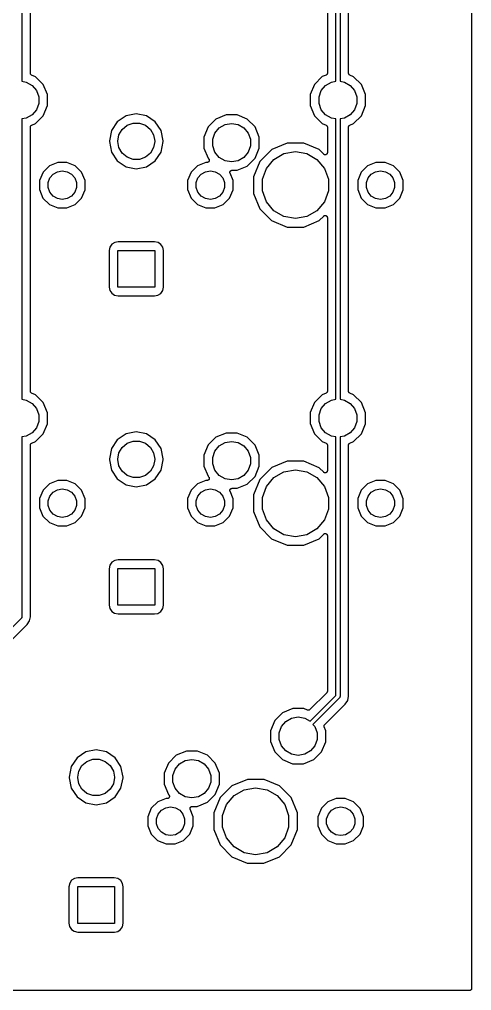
# Model space of a CAD drawing. Extents: x 37 to 156, y -136 to -20.
# Drawn here: x 128.5 to 155.5, y -136.1 to -78.1 of the extents above; entities that cross this region are included whole.
import ezdxf

# ---------------------------------------------------------------- set-up
doc = ezdxf.new("R2010")
doc.units = 0
doc.header["$MEASUREMENT"] = 0
doc.layers.add('BLACK', color=7, linetype='CONTINUOUS')

msp = doc.modelspace()

# ---------------------------------------------------------------- linework, layer by layer
at = {"layer": 'Black'}
for p, q in [((155.517, -20.21), (155.517, -135.99)), ((128.665, -65.0453), (128.665, -81.7947)), ((147.415, -81.7947), (147.415, -65.0453)), ((147.665, -65.0453), (147.665, -81.7947)), ((148.173, -81.3104), (148.173, -69.2943)), ((146.907, -70.9377), (146.907, -81.3102)), ((129.173, -81.3104), (129.173, -72.9)), ((128.665, -81.7947), (128.932, -81.8418)), ((129.174, -81.3186), (129.173, -81.3104)), ((129.174, -81.3269), (129.174, -81.3186)), ((129.178, -81.3401), (129.174, -81.3269)), ((129.181, -81.3538), (129.178, -81.3401)), ((129.185, -81.361), (129.181, -81.3538)), ((129.187, -81.3689), (129.185, -81.361)), ((129.196, -81.38), (129.187, -81.3689)), ((129.203, -81.392), (129.196, -81.38)), ((129.209, -81.3974), (129.203, -81.392)), ((129.214, -81.4039), (129.209, -81.3974)), ((129.226, -81.4114), (129.214, -81.4039)), ((129.237, -81.4204), (129.226, -81.4114)), ((129.244, -81.4232), (129.237, -81.4204)), ((129.251, -81.4277), (129.244, -81.4232)), ((129.476, -81.5212), (129.251, -81.4277)), ((129.94, -81.986), (129.476, -81.5212)), ((146.606, -81.5195), (146.141, -81.9836)), ((146.828, -81.4276), (146.606, -81.5195)), ((146.836, -81.4231), (146.828, -81.4276)), ((146.844, -81.4202), (146.836, -81.4231)), ((146.854, -81.4113), (146.844, -81.4202)), ((146.866, -81.4039), (146.854, -81.4113)), ((146.871, -81.3973), (146.866, -81.4039)), ((146.877, -81.3919), (146.871, -81.3973)), ((146.884, -81.3799), (146.877, -81.3919)), ((146.893, -81.369), (146.884, -81.3799)), ((146.895, -81.3609), (146.893, -81.369)), ((146.899, -81.3537), (146.895, -81.3609)), ((146.902, -81.3401), (146.899, -81.3537)), ((146.906, -81.3269), (146.902, -81.3401)), ((146.907, -81.3102), (146.906, -81.3185)), ((146.906, -81.3185), (146.906, -81.3269)), ((147.148, -81.8418), (147.415, -81.7947)), ((147.665, -81.7947), (147.932, -81.8418)), ((148.174, -81.3186), (148.173, -81.3104)), ((148.174, -81.3269), (148.174, -81.3186)), ((148.178, -81.3401), (148.174, -81.3269)), ((148.181, -81.3538), (148.178, -81.3401)), ((148.185, -81.361), (148.181, -81.3538)), ((148.187, -81.3689), (148.185, -81.361)), ((148.196, -81.38), (148.187, -81.3689)), ((148.203, -81.392), (148.196, -81.38)), ((148.209, -81.3974), (148.203, -81.392)), ((148.214, -81.4039), (148.209, -81.3974)), ((148.226, -81.4114), (148.214, -81.4039)), ((148.237, -81.4204), (148.226, -81.4114)), ((148.244, -81.4232), (148.237, -81.4204)), ((148.251, -81.4277), (148.244, -81.4232)), ((148.476, -81.5212), (148.251, -81.4277)), ((148.94, -81.986), (148.476, -81.5212)), ((128.932, -81.8418), (129.278, -82.0411)), ((129.278, -82.0411), (129.534, -82.3463)), ((129.534, -82.3463), (129.67, -82.7208)), ((130.191, -82.593), (129.94, -81.986)), ((146.141, -81.9836), (145.889, -82.5902)), ((146.41, -82.7208), (146.546, -82.3463)), ((146.546, -82.3463), (146.802, -82.0411)), ((146.802, -82.0411), (147.148, -81.8418)), ((147.932, -81.8418), (148.278, -82.0411)), ((148.278, -82.0411), (148.534, -82.3463)), ((148.534, -82.3463), (148.67, -82.7208)), ((149.191, -82.593), (148.94, -81.986)), ((129.67, -82.7208), (129.67, -83.1192)), ((130.191, -83.2498), (130.191, -82.593)), ((145.889, -82.5902), (145.889, -83.247)), ((146.41, -83.1192), (146.41, -82.7208)), ((148.67, -82.7208), (148.67, -83.1192)), ((149.191, -83.2498), (149.191, -82.593)), ((129.534, -83.4937), (129.278, -83.7989)), ((129.67, -83.1192), (129.534, -83.4937)), ((129.939, -83.8564), (130.191, -83.2498)), ((145.889, -83.247), (146.14, -83.854)), ((146.546, -83.4937), (146.41, -83.1192)), ((146.802, -83.7989), (146.546, -83.4937)), ((148.534, -83.4937), (148.278, -83.7989)), ((148.67, -83.1192), (148.534, -83.4937)), ((148.939, -83.8564), (149.191, -83.2498)), ((128.932, -83.9982), (128.665, -84.0453)), ((128.665, -84.0453), (128.665, -100.795)), ((129.278, -83.7989), (128.932, -83.9982)), ((129.474, -84.3205), (129.939, -83.8564)), ((134.886, -83.8627), (134.365, -84.2107)), ((135.5, -83.7405), (134.886, -83.8627)), ((136.114, -83.8627), (135.5, -83.7405)), ((136.635, -84.2107), (136.114, -83.8627)), ((140.256, -84.0595), (139.791, -84.5236)), ((140.863, -83.8087), (140.256, -84.0595)), ((141.52, -83.8093), (140.863, -83.8087)), ((142.126, -84.0612), (141.52, -83.8093)), ((142.59, -84.526), (142.126, -84.0612)), ((146.14, -83.854), (146.604, -84.3188)), ((147.148, -83.9982), (146.802, -83.7989)), ((147.415, -84.0453), (147.148, -83.9982)), ((147.415, -100.795), (147.415, -84.0453)), ((147.932, -83.9982), (147.665, -84.0453)), ((147.665, -84.0453), (147.665, -100.795)), ((148.278, -83.7989), (147.932, -83.9982)), ((148.474, -84.3205), (148.939, -83.8564)), ((129.173, -84.5298), (129.174, -84.5215)), ((129.173, -85.346), (129.173, -84.5298)), ((129.174, -84.5131), (129.178, -84.4999)), ((129.174, -84.5215), (129.174, -84.5131)), ((129.178, -84.4999), (129.181, -84.4863)), ((129.181, -84.4863), (129.185, -84.4791)), ((129.185, -84.4791), (129.187, -84.471)), ((129.187, -84.471), (129.196, -84.4601)), ((129.196, -84.4601), (129.203, -84.4481)), ((129.203, -84.4481), (129.209, -84.4427)), ((129.209, -84.4427), (129.214, -84.4361)), ((129.214, -84.4361), (129.226, -84.4287)), ((129.226, -84.4287), (129.237, -84.4198)), ((129.237, -84.4198), (129.244, -84.4169)), ((129.244, -84.4169), (129.252, -84.4124)), ((129.252, -84.4124), (129.474, -84.3205)), ((134.365, -84.2107), (134.017, -84.7316)), ((134.466, -84.9996), (134.657, -84.6687)), ((134.657, -84.6687), (134.95, -84.4232)), ((134.95, -84.4232), (135.309, -84.2925)), ((135.309, -84.2925), (135.691, -84.2925)), ((135.691, -84.2925), (136.05, -84.4232)), ((136.05, -84.4232), (136.343, -84.6687)), ((136.343, -84.6687), (136.534, -84.9996)), ((136.983, -84.7316), (136.635, -84.2107)), ((139.791, -84.5236), (139.539, -85.1302)), ((140.196, -84.8863), (140.452, -84.5811)), ((140.452, -84.5811), (140.798, -84.3818)), ((140.798, -84.3818), (141.19, -84.3126)), ((141.19, -84.3126), (141.582, -84.3818)), ((141.582, -84.3818), (141.928, -84.5811)), ((141.928, -84.5811), (142.184, -84.8863)), ((142.841, -85.133), (142.59, -84.526)), ((146.604, -84.3188), (146.829, -84.4123)), ((146.829, -84.4123), (146.836, -84.4168)), ((146.836, -84.4168), (146.844, -84.4196)), ((146.844, -84.4196), (146.854, -84.4286)), ((146.854, -84.4286), (146.866, -84.4361)), ((146.866, -84.4361), (146.871, -84.4426)), ((146.871, -84.4426), (146.877, -84.448)), ((146.877, -84.448), (146.884, -84.46)), ((146.884, -84.46), (146.893, -84.4711)), ((146.893, -84.4711), (146.895, -84.479)), ((146.895, -84.479), (146.899, -84.4862)), ((146.899, -84.4862), (146.902, -84.4999)), ((146.902, -84.4999), (146.906, -84.5131)), ((146.906, -84.5131), (146.906, -84.5214)), ((146.906, -84.5214), (146.907, -84.5296)), ((146.907, -84.5296), (146.907, -86.062)), ((148.173, -84.5298), (148.174, -84.5215)), ((148.173, -88.2943), (148.173, -84.5298)), ((148.174, -84.5131), (148.178, -84.4999)), ((148.174, -84.5215), (148.174, -84.5131)), ((148.178, -84.4999), (148.181, -84.4863)), ((148.181, -84.4863), (148.185, -84.4791)), ((148.185, -84.4791), (148.187, -84.471)), ((148.187, -84.471), (148.196, -84.4601)), ((148.196, -84.4601), (148.203, -84.4481)), ((148.203, -84.4481), (148.209, -84.4427)), ((148.209, -84.4427), (148.214, -84.4361)), ((148.214, -84.4361), (148.226, -84.4287)), ((148.226, -84.4287), (148.237, -84.4198)), ((148.237, -84.4198), (148.244, -84.4169)), ((148.244, -84.4169), (148.252, -84.4124)), ((148.252, -84.4124), (148.474, -84.3205)), ((134.017, -84.7316), (133.892, -85.3585)), ((134.4, -85.3758), (134.466, -84.9996)), ((136.534, -84.9996), (136.6, -85.3758)), ((137.108, -85.3585), (136.983, -84.7316)), ((139.539, -85.1302), (139.539, -85.787)), ((140.06, -85.2608), (140.196, -84.8863)), ((140.06, -85.6592), (140.06, -85.2608)), ((142.184, -84.8863), (142.32, -85.2608)), ((142.32, -85.2608), (142.32, -85.6592)), ((142.841, -85.7898), (142.841, -85.133)), ((129.173, -88.2943), (129.173, -85.346)), ((133.892, -85.3585), (133.892, -85.4015)), ((133.892, -85.4015), (134.017, -86.0284)), ((134.4, -85.3842), (134.4, -85.3758)), ((134.466, -85.7604), (134.4, -85.3842)), ((134.657, -86.0913), (134.466, -85.7604)), ((136.534, -85.7604), (136.343, -86.0913)), ((136.6, -85.3842), (136.534, -85.7604)), ((136.6, -85.3758), (136.6, -85.3842)), ((136.983, -86.0284), (137.108, -85.4015)), ((137.108, -85.4015), (137.108, -85.3585)), ((139.539, -85.787), (139.79, -86.394)), ((140.196, -86.0337), (140.06, -85.6592)), ((142.32, -85.6592), (142.184, -86.0337)), ((142.589, -86.3964), (142.841, -85.7898)), ((144.505, -85.4977), (143.585, -85.8778)), ((145.5, -85.4985), (144.505, -85.4977)), ((146.419, -85.8802), (145.5, -85.4985)), ((134.017, -86.0284), (134.365, -86.5493)), ((134.95, -86.3368), (134.657, -86.0913)), ((135.309, -86.4675), (134.95, -86.3368)), ((136.05, -86.3368), (135.691, -86.4675)), ((136.343, -86.0913), (136.05, -86.3368)), ((136.635, -86.5493), (136.983, -86.0284)), ((139.79, -86.394), (139.82, -86.4242)), ((139.82, -86.4242), (139.829, -86.4378)), ((139.829, -86.4378), (139.84, -86.4505)), ((140.452, -86.3389), (140.196, -86.0337)), ((140.798, -86.5382), (140.452, -86.3389)), ((141.928, -86.3389), (141.582, -86.5382)), ((142.184, -86.0337), (141.928, -86.3389)), ((142.124, -86.8605), (142.589, -86.3964)), ((143.585, -85.8778), (142.88, -86.5809)), ((143.713, -86.4667), (144.315, -86.1192)), ((144.315, -86.1192), (145, -85.9985)), ((145, -85.9985), (145.685, -86.1192)), ((145.685, -86.1192), (146.287, -86.4667)), ((146.69, -86.1518), (146.419, -85.8802)), ((146.704, -86.1613), (146.69, -86.1518)), ((146.716, -86.172), (146.704, -86.1613)), ((146.722, -86.1739), (146.716, -86.172)), ((146.726, -86.1771), (146.722, -86.1739)), ((146.742, -86.1814), (146.726, -86.1771)), ((146.758, -86.1871), (146.742, -86.1814)), ((146.763, -86.1871), (146.758, -86.1871)), ((146.769, -86.1885), (146.763, -86.1871)), ((146.785, -86.1871), (146.769, -86.1885)), ((146.802, -86.1871), (146.785, -86.1871)), ((146.807, -86.1852), (146.802, -86.1871)), ((146.813, -86.1847), (146.807, -86.1852)), ((146.828, -86.1777), (146.813, -86.1847)), ((146.844, -86.172), (146.828, -86.1777)), ((146.848, -86.1685), (146.844, -86.172)), ((146.853, -86.1661), (146.848, -86.1685)), ((146.865, -86.1544), (146.853, -86.1661)), ((146.877, -86.1437), (146.865, -86.1544)), ((146.88, -86.1389), (146.877, -86.1437)), ((146.884, -86.135), (146.88, -86.1389)), ((146.891, -86.1199), (146.884, -86.135)), ((146.899, -86.1055), (146.891, -86.1199)), ((146.9, -86.1), (146.899, -86.1055)), ((146.903, -86.095), (146.9, -86.1)), ((146.904, -86.0784), (146.903, -86.095)), ((146.907, -86.062), (146.904, -86.0784)), ((130.311, -86.8473), (129.929, -87.2292)), ((130.811, -86.6409), (130.311, -86.8473)), ((131.351, -86.6413), (130.811, -86.6409)), ((131.851, -86.8487), (131.351, -86.6413)), ((132.233, -87.2313), (131.851, -86.8487)), ((134.365, -86.5493), (134.886, -86.8973)), ((134.886, -86.8973), (135.5, -87.0195)), ((135.691, -86.4675), (135.309, -86.4675)), ((135.5, -87.0195), (136.114, -86.8973)), ((136.114, -86.8973), (136.635, -86.5493)), ((139.151, -86.8473), (138.769, -87.2292)), ((139.651, -86.6409), (139.151, -86.8473)), ((139.73, -86.6409), (139.651, -86.6409)), ((139.746, -86.6381), (139.73, -86.6409)), ((139.763, -86.6366), (139.746, -86.6381)), ((139.768, -86.6343), (139.763, -86.6366)), ((139.773, -86.6333), (139.768, -86.6343)), ((139.788, -86.625), (139.773, -86.6333)), ((139.803, -86.618), (139.788, -86.625)), ((139.807, -86.6141), (139.803, -86.618)), ((139.811, -86.6113), (139.807, -86.6141)), ((139.822, -86.5986), (139.811, -86.6113)), ((139.834, -86.5869), (139.822, -86.5986)), ((139.836, -86.5818), (139.834, -86.5869)), ((139.84, -86.5775), (139.836, -86.5818)), ((139.84, -86.4505), (139.842, -86.4558)), ((139.845, -86.5619), (139.84, -86.5775)), ((139.842, -86.4558), (139.845, -86.4604)), ((139.845, -86.4604), (139.849, -86.4764)), ((139.852, -86.5469), (139.845, -86.5619)), ((139.849, -86.4764), (139.855, -86.492)), ((139.853, -86.5413), (139.852, -86.5469)), ((139.855, -86.5361), (139.853, -86.5413)), ((139.855, -86.492), (139.855, -86.4976)), ((139.855, -86.4976), (139.856, -86.503)), ((139.856, -86.503), (139.855, -86.5195)), ((139.855, -86.5195), (139.855, -86.5361)), ((141.19, -86.6074), (140.798, -86.5382)), ((141.582, -86.5382), (141.19, -86.6074)), ((141.517, -87.1113), (142.124, -86.8605)), ((142.88, -86.5809), (142.499, -87.5002)), ((143.029, -87.6524), (143.267, -86.9992)), ((143.267, -86.9992), (143.713, -86.4667)), ((146.287, -86.4667), (146.733, -86.9992)), ((146.733, -86.9992), (146.971, -87.6524)), ((149.311, -86.8473), (148.929, -87.2292)), ((149.811, -86.6409), (149.311, -86.8473)), ((150.351, -86.6413), (149.811, -86.6409)), ((150.851, -86.8487), (150.351, -86.6413)), ((151.233, -87.2313), (150.851, -86.8487)), ((129.929, -87.2292), (129.721, -87.7285)), ((130.239, -87.8517), (130.34, -87.5729)), ((130.34, -87.5729), (130.531, -87.3457)), ((130.531, -87.3457), (130.788, -87.1974)), ((130.788, -87.1974), (131.08, -87.1458)), ((131.08, -87.1458), (131.372, -87.1974)), ((131.372, -87.1974), (131.629, -87.3457)), ((131.629, -87.3457), (131.82, -87.5729)), ((131.82, -87.5729), (131.921, -87.8517)), ((132.439, -87.7309), (132.233, -87.2313)), ((138.769, -87.2292), (138.561, -87.7285)), ((139.079, -87.8517), (139.18, -87.5729)), ((139.18, -87.5729), (139.371, -87.3457)), ((139.371, -87.3457), (139.628, -87.1974)), ((139.628, -87.1974), (139.92, -87.1458)), ((139.92, -87.1458), (140.212, -87.1974)), ((140.212, -87.1974), (140.469, -87.3457)), ((140.469, -87.3457), (140.66, -87.5729)), ((140.66, -87.5729), (140.761, -87.8517)), ((141.086, -87.2434), (141.088, -87.2297)), ((141.088, -87.2516), (141.086, -87.2434)), ((141.088, -87.2159), (141.091, -87.208)), ((141.088, -87.2297), (141.088, -87.2159)), ((141.088, -87.26), (141.088, -87.2516)), ((141.093, -87.273), (141.088, -87.26)), ((141.091, -87.208), (141.092, -87.1997)), ((141.092, -87.1997), (141.098, -87.1874)), ((141.096, -87.2865), (141.093, -87.273)), ((141.279, -87.7309), (141.096, -87.2865)), ((141.098, -87.1874), (141.103, -87.1744)), ((141.103, -87.1744), (141.108, -87.168)), ((141.108, -87.168), (141.112, -87.1606)), ((141.112, -87.1606), (141.122, -87.1513)), ((141.122, -87.1513), (141.131, -87.1407)), ((141.131, -87.1407), (141.139, -87.1365)), ((141.139, -87.1365), (141.145, -87.1308)), ((141.145, -87.1308), (141.158, -87.1256)), ((141.158, -87.1256), (141.17, -87.1186)), ((141.17, -87.1186), (141.178, -87.1172)), ((141.178, -87.1172), (141.186, -87.114)), ((141.186, -87.114), (141.199, -87.1134)), ((141.199, -87.1134), (141.213, -87.111)), ((141.213, -87.111), (141.517, -87.1113)), ((142.499, -87.5002), (142.498, -88.4955)), ((148.929, -87.2292), (148.721, -87.7285)), ((149.239, -87.8517), (149.34, -87.5729)), ((149.34, -87.5729), (149.531, -87.3457)), ((149.531, -87.3457), (149.788, -87.1974)), ((149.788, -87.1974), (150.08, -87.1458)), ((150.08, -87.1458), (150.372, -87.1974)), ((150.372, -87.1974), (150.629, -87.3457)), ((150.629, -87.3457), (150.82, -87.5729)), ((150.82, -87.5729), (150.921, -87.8517)), ((151.439, -87.7309), (151.233, -87.2313)), ((129.721, -87.7285), (129.721, -88.2691)), ((130.239, -88.1483), (130.239, -87.8517)), ((130.34, -88.4271), (130.239, -88.1483)), ((131.921, -88.1483), (131.82, -88.4271)), ((131.921, -87.8517), (131.921, -88.1483)), ((132.439, -88.2715), (132.439, -87.7309)), ((138.561, -87.7285), (138.561, -88.2691)), ((139.079, -88.1483), (139.079, -87.8517)), ((139.18, -88.4271), (139.079, -88.1483)), ((140.761, -88.1483), (140.66, -88.4271)), ((140.761, -87.8517), (140.761, -88.1483)), ((141.279, -88.2715), (141.279, -87.7309)), ((143.029, -88.3476), (143.029, -87.6524)), ((146.971, -87.6524), (146.971, -88.3476)), ((148.721, -87.7285), (148.721, -88.2691)), ((149.239, -88.1483), (149.239, -87.8517)), ((149.34, -88.4271), (149.239, -88.1483)), ((150.921, -88.1483), (150.82, -88.4271)), ((150.921, -87.8517), (150.921, -88.1483)), ((151.439, -88.2715), (151.439, -87.7309)), ((129.173, -91.9), (129.173, -88.2943)), ((129.721, -88.2691), (129.927, -88.7687)), ((130.531, -88.6543), (130.34, -88.4271)), ((130.788, -88.8026), (130.531, -88.6543)), ((131.629, -88.6543), (131.372, -88.8026)), ((131.82, -88.4271), (131.629, -88.6543)), ((132.231, -88.7708), (132.439, -88.2715)), ((138.561, -88.2691), (138.767, -88.7687)), ((139.371, -88.6543), (139.18, -88.4271)), ((139.628, -88.8026), (139.371, -88.6543)), ((140.469, -88.6543), (140.212, -88.8026)), ((140.66, -88.4271), (140.469, -88.6543)), ((141.071, -88.7708), (141.279, -88.2715)), ((142.498, -88.4955), (142.878, -89.4154)), ((143.267, -89.0008), (143.029, -88.3476)), ((146.971, -88.3476), (146.733, -89.0008)), ((148.173, -100.31), (148.173, -88.2943)), ((148.721, -88.2691), (148.927, -88.7687)), ((149.531, -88.6543), (149.34, -88.4271)), ((149.788, -88.8026), (149.531, -88.6543)), ((150.629, -88.6543), (150.372, -88.8026)), ((150.82, -88.4271), (150.629, -88.6543)), ((151.231, -88.7708), (151.439, -88.2715)), ((129.927, -88.7687), (130.309, -89.1513)), ((130.309, -89.1513), (130.809, -89.3587)), ((131.08, -88.8541), (130.788, -88.8026)), ((131.372, -88.8026), (131.08, -88.8541)), ((131.349, -89.3591), (131.849, -89.1527)), ((131.849, -89.1527), (132.231, -88.7708)), ((138.767, -88.7687), (139.149, -89.1513)), ((139.149, -89.1513), (139.649, -89.3587)), ((139.92, -88.8541), (139.628, -88.8026)), ((140.212, -88.8026), (139.92, -88.8541)), ((140.189, -89.3591), (140.689, -89.1527)), ((140.689, -89.1527), (141.071, -88.7708)), ((143.713, -89.5332), (143.267, -89.0008)), ((146.733, -89.0008), (146.287, -89.5332)), ((148.927, -88.7687), (149.309, -89.1513)), ((149.309, -89.1513), (149.809, -89.3587)), ((150.08, -88.8541), (149.788, -88.8026)), ((150.372, -88.8026), (150.08, -88.8541)), ((150.349, -89.3591), (150.849, -89.1527)), ((150.849, -89.1527), (151.231, -88.7708)), ((130.809, -89.3587), (131.349, -89.3591)), ((139.649, -89.3587), (140.189, -89.3591)), ((142.878, -89.4154), (143.581, -90.1198)), ((144.315, -89.8808), (143.713, -89.5332)), ((145, -90.0015), (144.315, -89.8808)), ((145.685, -89.8808), (145, -90.0015)), ((146.287, -89.5332), (145.685, -89.8808)), ((146.415, -90.1222), (146.69, -89.8478)), ((146.69, -89.8478), (146.704, -89.8383)), ((146.704, -89.8383), (146.716, -89.8277)), ((146.716, -89.8277), (146.722, -89.8258)), ((146.722, -89.8258), (146.726, -89.8225)), ((146.726, -89.8225), (146.742, -89.8183)), ((146.742, -89.8183), (146.758, -89.8126)), ((146.758, -89.8126), (146.764, -89.8126)), ((146.764, -89.8126), (146.769, -89.8112)), ((146.769, -89.8112), (146.786, -89.8126)), ((146.786, -89.8126), (146.802, -89.8126)), ((146.802, -89.8126), (146.807, -89.8145)), ((146.807, -89.8145), (146.813, -89.815)), ((146.813, -89.815), (146.828, -89.822)), ((146.828, -89.822), (146.844, -89.8277)), ((146.844, -89.8277), (146.848, -89.8313)), ((146.848, -89.8313), (146.853, -89.8337)), ((146.853, -89.8337), (146.865, -89.8454)), ((146.865, -89.8454), (146.877, -89.8561)), ((146.877, -89.8561), (146.88, -89.8609)), ((146.88, -89.8609), (146.884, -89.8649)), ((146.884, -89.8649), (146.891, -89.8799)), ((146.891, -89.8799), (146.899, -89.8943)), ((146.899, -89.8943), (146.9, -89.8998)), ((146.9, -89.8998), (146.903, -89.9049)), ((146.903, -89.9049), (146.904, -89.9214)), ((146.904, -89.9214), (146.907, -89.9377)), ((149.809, -89.3587), (150.349, -89.3591)), ((143.581, -90.1198), (144.5, -90.5015)), ((144.5, -90.5015), (145.495, -90.5023)), ((145.495, -90.5023), (146.415, -90.1222)), ((146.907, -89.9377), (146.907, -100.31)), ((134.039, -91.5288), (133.923, -91.6985)), ((134.213, -91.4171), (134.039, -91.5288)), ((134.412, -91.3796), (134.213, -91.4171)), ((136.587, -91.3796), (134.412, -91.3796)), ((136.801, -91.4229), (136.587, -91.3796)), ((136.971, -91.5389), (136.801, -91.4229)), ((137.083, -91.7125), (136.971, -91.5389)), ((129.173, -100.31), (129.173, -91.9)), ((133.923, -91.6985), (133.88, -91.9127)), ((133.88, -91.9127), (133.88, -94.0882)), ((134.4, -94.1), (134.4, -91.9)), ((134.4, -91.9), (136.6, -91.9)), ((136.6, -91.9), (136.6, -94.1)), ((137.12, -91.9118), (137.083, -91.7125)), ((137.12, -94.0873), (137.12, -91.9118)), ((133.88, -94.0882), (133.917, -94.2875)), ((133.917, -94.2875), (134.029, -94.4611)), ((134.029, -94.4611), (134.199, -94.5771)), ((136.6, -94.1), (134.4, -94.1)), ((136.787, -94.5829), (136.961, -94.4712)), ((136.961, -94.4712), (137.077, -94.3015)), ((137.077, -94.3015), (137.12, -94.0873)), ((134.199, -94.5771), (134.413, -94.6204)), ((134.413, -94.6204), (136.588, -94.6204)), ((136.588, -94.6204), (136.787, -94.5829)), ((129.174, -100.319), (129.173, -100.31)), ((129.174, -100.327), (129.174, -100.319)), ((129.178, -100.34), (129.174, -100.327)), ((129.181, -100.354), (129.178, -100.34)), ((129.185, -100.361), (129.181, -100.354)), ((129.187, -100.369), (129.185, -100.361)), ((129.196, -100.38), (129.187, -100.369)), ((146.893, -100.369), (146.884, -100.38)), ((146.895, -100.361), (146.893, -100.369)), ((146.899, -100.354), (146.895, -100.361)), ((146.902, -100.34), (146.899, -100.354)), ((146.906, -100.327), (146.902, -100.34)), ((146.907, -100.31), (146.906, -100.319)), ((146.906, -100.319), (146.906, -100.327)), ((148.174, -100.319), (148.173, -100.31)), ((148.174, -100.327), (148.174, -100.319)), ((148.178, -100.34), (148.174, -100.327)), ((148.181, -100.354), (148.178, -100.34)), ((148.185, -100.361), (148.181, -100.354)), ((148.187, -100.369), (148.185, -100.361)), ((148.196, -100.38), (148.187, -100.369)), ((128.665, -100.795), (128.932, -100.842)), ((128.932, -100.842), (129.278, -101.041)), ((129.203, -100.392), (129.196, -100.38)), ((129.209, -100.397), (129.203, -100.392)), ((129.214, -100.404), (129.209, -100.397)), ((129.226, -100.411), (129.214, -100.404)), ((129.237, -100.42), (129.226, -100.411)), ((129.244, -100.423), (129.237, -100.42)), ((129.251, -100.428), (129.244, -100.423)), ((129.476, -100.521), (129.251, -100.428)), ((129.94, -100.986), (129.476, -100.521)), ((146.606, -100.52), (146.141, -100.984)), ((146.828, -100.428), (146.606, -100.52)), ((146.802, -101.041), (147.148, -100.842)), ((146.836, -100.423), (146.828, -100.428)), ((146.844, -100.42), (146.836, -100.423)), ((146.854, -100.411), (146.844, -100.42)), ((146.866, -100.404), (146.854, -100.411)), ((146.871, -100.397), (146.866, -100.404)), ((146.877, -100.392), (146.871, -100.397)), ((146.884, -100.38), (146.877, -100.392)), ((147.148, -100.842), (147.415, -100.795)), ((147.665, -100.795), (147.932, -100.842)), ((147.932, -100.842), (148.278, -101.041)), ((148.203, -100.392), (148.196, -100.38)), ((148.209, -100.397), (148.203, -100.392)), ((148.214, -100.404), (148.209, -100.397)), ((148.226, -100.411), (148.214, -100.404)), ((148.237, -100.42), (148.226, -100.411)), ((148.244, -100.423), (148.237, -100.42)), ((148.251, -100.428), (148.244, -100.423)), ((148.476, -100.521), (148.251, -100.428)), ((148.94, -100.986), (148.476, -100.521)), ((129.278, -101.041), (129.534, -101.346)), ((129.534, -101.346), (129.67, -101.721)), ((130.191, -101.593), (129.94, -100.986)), ((146.141, -100.984), (145.889, -101.59)), ((146.41, -101.721), (146.546, -101.346)), ((146.546, -101.346), (146.802, -101.041)), ((148.278, -101.041), (148.534, -101.346)), ((148.534, -101.346), (148.67, -101.721)), ((149.191, -101.593), (148.94, -100.986)), ((129.67, -101.721), (129.67, -102.119)), ((130.191, -102.25), (130.191, -101.593)), ((145.889, -101.59), (145.889, -102.247)), ((146.41, -102.119), (146.41, -101.721)), ((148.67, -101.721), (148.67, -102.119)), ((149.191, -102.25), (149.191, -101.593)), ((129.534, -102.494), (129.278, -102.799)), ((129.67, -102.119), (129.534, -102.494)), ((129.939, -102.856), (130.191, -102.25)), ((145.889, -102.247), (146.14, -102.854)), ((146.546, -102.494), (146.41, -102.119)), ((146.802, -102.799), (146.546, -102.494)), ((148.534, -102.494), (148.278, -102.799)), ((148.67, -102.119), (148.534, -102.494)), ((148.939, -102.856), (149.191, -102.25)), ((128.932, -102.998), (128.665, -103.045)), ((128.665, -103.045), (128.665, -113.795)), ((129.278, -102.799), (128.932, -102.998)), ((129.474, -103.32), (129.939, -102.856)), ((134.365, -103.211), (134.017, -103.732)), ((134.886, -102.863), (134.365, -103.211)), ((135.5, -102.74), (134.886, -102.863)), ((136.114, -102.863), (135.5, -102.74)), ((136.635, -103.211), (136.114, -102.863)), ((136.983, -103.732), (136.635, -103.211)), ((140.256, -103.06), (139.791, -103.524)), ((140.863, -102.809), (140.256, -103.06)), ((141.52, -102.809), (140.863, -102.809)), ((142.126, -103.061), (141.52, -102.809)), ((142.59, -103.526), (142.126, -103.061)), ((146.14, -102.854), (146.604, -103.319)), ((147.148, -102.998), (146.802, -102.799)), ((147.415, -103.045), (147.148, -102.998)), ((147.415, -118.493), (147.415, -103.045)), ((147.932, -102.998), (147.665, -103.045)), ((147.665, -103.045), (147.665, -118.545)), ((148.278, -102.799), (147.932, -102.998)), ((148.474, -103.32), (148.939, -102.856)), ((129.173, -103.53), (129.174, -103.521)), ((129.173, -104.346), (129.173, -103.53)), ((129.174, -103.513), (129.178, -103.5)), ((129.174, -103.521), (129.174, -103.513)), ((129.178, -103.5), (129.181, -103.486)), ((129.181, -103.486), (129.185, -103.479)), ((129.185, -103.479), (129.187, -103.471)), ((129.187, -103.471), (129.196, -103.46)), ((129.196, -103.46), (129.203, -103.448)), ((129.203, -103.448), (129.209, -103.443)), ((129.209, -103.443), (129.214, -103.436)), ((129.214, -103.436), (129.226, -103.429)), ((129.226, -103.429), (129.237, -103.42)), ((129.237, -103.42), (129.244, -103.417)), ((129.244, -103.417), (129.252, -103.412)), ((129.252, -103.412), (129.474, -103.32)), ((134.017, -103.732), (133.892, -104.359)), ((134.466, -104), (134.657, -103.669)), ((134.657, -103.669), (134.95, -103.423)), ((134.95, -103.423), (135.309, -103.293)), ((135.309, -103.293), (135.691, -103.293)), ((135.691, -103.293), (136.05, -103.423)), ((136.05, -103.423), (136.343, -103.669)), ((136.343, -103.669), (136.534, -104)), ((137.108, -104.359), (136.983, -103.732)), ((139.791, -103.524), (139.539, -104.13)), ((140.196, -103.886), (140.452, -103.581)), ((140.452, -103.581), (140.798, -103.382)), ((140.798, -103.382), (141.19, -103.313)), ((141.19, -103.313), (141.582, -103.382)), ((141.582, -103.382), (141.928, -103.581)), ((141.928, -103.581), (142.184, -103.886)), ((142.841, -104.133), (142.59, -103.526)), ((146.604, -103.319), (146.829, -103.412)), ((146.829, -103.412), (146.836, -103.417)), ((146.836, -103.417), (146.844, -103.42)), ((146.844, -103.42), (146.854, -103.429)), ((146.854, -103.429), (146.866, -103.436)), ((146.866, -103.436), (146.871, -103.443)), ((146.871, -103.443), (146.877, -103.448)), ((146.877, -103.448), (146.884, -103.46)), ((146.884, -103.46), (146.893, -103.471)), ((146.893, -103.471), (146.895, -103.479)), ((146.895, -103.479), (146.899, -103.486)), ((146.899, -103.486), (146.902, -103.5)), ((146.902, -103.5), (146.906, -103.513)), ((146.906, -103.513), (146.906, -103.521)), ((146.906, -103.521), (146.907, -103.53)), ((146.907, -103.53), (146.907, -105.062)), ((148.173, -103.53), (148.174, -103.521)), ((148.173, -107.294), (148.173, -103.53)), ((148.174, -103.513), (148.178, -103.5)), ((148.174, -103.521), (148.174, -103.513)), ((148.178, -103.5), (148.181, -103.486)), ((148.181, -103.486), (148.185, -103.479)), ((148.185, -103.479), (148.187, -103.471)), ((148.187, -103.471), (148.196, -103.46)), ((148.196, -103.46), (148.203, -103.448)), ((148.203, -103.448), (148.209, -103.443)), ((148.209, -103.443), (148.214, -103.436)), ((148.214, -103.436), (148.226, -103.429)), ((148.226, -103.429), (148.237, -103.42)), ((148.237, -103.42), (148.244, -103.417)), ((148.244, -103.417), (148.252, -103.412)), ((148.252, -103.412), (148.474, -103.32)), ((129.173, -107.294), (129.173, -104.346)), ((133.892, -104.359), (133.892, -104.401)), ((133.892, -104.401), (134.017, -105.028)), ((134.4, -104.376), (134.466, -104)), ((134.4, -104.384), (134.4, -104.376)), ((134.466, -104.76), (134.4, -104.384)), ((136.534, -104), (136.6, -104.376)), ((136.6, -104.384), (136.534, -104.76)), ((136.6, -104.376), (136.6, -104.384)), ((136.983, -105.028), (137.108, -104.401)), ((137.108, -104.401), (137.108, -104.359)), ((139.539, -104.13), (139.539, -104.787)), ((140.06, -104.261), (140.196, -103.886)), ((140.06, -104.659), (140.06, -104.261)), ((142.184, -103.886), (142.32, -104.261)), ((142.32, -104.261), (142.32, -104.659)), ((142.841, -104.79), (142.841, -104.133)), ((134.657, -105.091), (134.466, -104.76)), ((136.534, -104.76), (136.343, -105.091)), ((139.539, -104.787), (139.79, -105.394)), ((140.196, -105.034), (140.06, -104.659)), ((142.32, -104.659), (142.184, -105.034)), ((142.589, -105.396), (142.841, -104.79)), ((143.585, -104.878), (142.88, -105.581)), ((144.505, -104.498), (143.585, -104.878)), ((144.315, -105.119), (145, -104.998)), ((145.5, -104.499), (144.505, -104.498)), ((145, -104.998), (145.685, -105.119)), ((146.419, -104.88), (145.5, -104.499)), ((146.69, -105.152), (146.419, -104.88)), ((134.017, -105.028), (134.365, -105.549)), ((134.365, -105.549), (134.886, -105.897)), ((134.95, -105.337), (134.657, -105.091)), ((135.309, -105.467), (134.95, -105.337)), ((135.691, -105.467), (135.309, -105.467)), ((136.05, -105.337), (135.691, -105.467)), ((136.343, -105.091), (136.05, -105.337)), ((136.114, -105.897), (136.635, -105.549)), ((136.635, -105.549), (136.983, -105.028)), ((139.79, -105.394), (139.82, -105.424)), ((139.82, -105.424), (139.829, -105.438)), ((139.834, -105.587), (139.822, -105.599)), ((139.829, -105.438), (139.84, -105.451)), ((139.836, -105.582), (139.834, -105.587)), ((139.84, -105.578), (139.836, -105.582)), ((139.84, -105.451), (139.842, -105.456)), ((139.845, -105.562), (139.84, -105.578)), ((139.842, -105.456), (139.845, -105.46)), ((139.845, -105.46), (139.849, -105.476)), ((139.852, -105.547), (139.845, -105.562)), ((139.849, -105.476), (139.855, -105.492)), ((139.853, -105.541), (139.852, -105.547)), ((139.855, -105.536), (139.853, -105.541)), ((139.855, -105.492), (139.855, -105.498)), ((139.855, -105.498), (139.856, -105.503)), ((139.856, -105.503), (139.855, -105.519)), ((139.855, -105.519), (139.855, -105.536)), ((140.452, -105.339), (140.196, -105.034)), ((140.798, -105.538), (140.452, -105.339)), ((141.19, -105.607), (140.798, -105.538)), ((141.582, -105.538), (141.19, -105.607)), ((141.928, -105.339), (141.582, -105.538)), ((142.184, -105.034), (141.928, -105.339)), ((142.124, -105.86), (142.589, -105.396)), ((142.88, -105.581), (142.499, -106.5)), ((143.267, -105.999), (143.713, -105.467)), ((143.713, -105.467), (144.315, -105.119)), ((145.685, -105.119), (146.287, -105.467)), ((146.287, -105.467), (146.733, -105.999)), ((146.704, -105.161), (146.69, -105.152)), ((146.716, -105.172), (146.704, -105.161)), ((146.722, -105.174), (146.716, -105.172)), ((146.726, -105.177), (146.722, -105.174)), ((146.742, -105.181), (146.726, -105.177)), ((146.758, -105.187), (146.742, -105.181)), ((146.763, -105.187), (146.758, -105.187)), ((146.769, -105.189), (146.763, -105.187)), ((146.785, -105.187), (146.769, -105.189)), ((146.802, -105.187), (146.785, -105.187)), ((146.807, -105.185), (146.802, -105.187)), ((146.813, -105.185), (146.807, -105.185)), ((146.828, -105.178), (146.813, -105.185)), ((146.844, -105.172), (146.828, -105.178)), ((146.848, -105.168), (146.844, -105.172)), ((146.853, -105.166), (146.848, -105.168)), ((146.865, -105.154), (146.853, -105.166)), ((146.877, -105.144), (146.865, -105.154)), ((146.88, -105.139), (146.877, -105.144)), ((146.884, -105.135), (146.88, -105.139)), ((146.891, -105.12), (146.884, -105.135)), ((146.899, -105.105), (146.891, -105.12)), ((146.9, -105.1), (146.899, -105.105)), ((146.903, -105.095), (146.9, -105.1)), ((146.904, -105.078), (146.903, -105.095)), ((146.907, -105.062), (146.904, -105.078)), ((130.311, -105.847), (129.929, -106.229)), ((130.811, -105.641), (130.311, -105.847)), ((130.788, -106.197), (131.08, -106.146)), ((131.351, -105.641), (130.811, -105.641)), ((131.08, -106.146), (131.372, -106.197)), ((131.851, -105.849), (131.351, -105.641)), ((132.233, -106.231), (131.851, -105.849)), ((134.886, -105.897), (135.5, -106.02)), ((135.5, -106.02), (136.114, -105.897)), ((139.151, -105.847), (138.769, -106.229)), ((139.651, -105.641), (139.151, -105.847)), ((139.628, -106.197), (139.92, -106.146)), ((139.73, -105.641), (139.651, -105.641)), ((139.746, -105.638), (139.73, -105.641)), ((139.763, -105.637), (139.746, -105.638)), ((139.768, -105.634), (139.763, -105.637)), ((139.773, -105.633), (139.768, -105.634)), ((139.788, -105.625), (139.773, -105.633)), ((139.803, -105.618), (139.788, -105.625)), ((139.807, -105.614), (139.803, -105.618)), ((139.811, -105.611), (139.807, -105.614)), ((139.822, -105.599), (139.811, -105.611)), ((139.92, -106.146), (140.212, -106.197)), ((141.103, -106.174), (141.108, -106.168)), ((141.108, -106.168), (141.112, -106.161)), ((141.112, -106.161), (141.122, -106.151)), ((141.122, -106.151), (141.131, -106.141)), ((141.131, -106.141), (141.139, -106.136)), ((141.139, -106.136), (141.145, -106.131)), ((141.145, -106.131), (141.158, -106.126)), ((141.158, -106.126), (141.17, -106.119)), ((141.17, -106.119), (141.178, -106.117)), ((141.178, -106.117), (141.186, -106.114)), ((141.186, -106.114), (141.199, -106.113)), ((141.199, -106.113), (141.213, -106.111)), ((141.213, -106.111), (141.517, -106.111)), ((141.517, -106.111), (142.124, -105.86)), ((143.029, -106.652), (143.267, -105.999)), ((146.733, -105.999), (146.971, -106.652)), ((149.311, -105.847), (148.929, -106.229)), ((149.811, -105.641), (149.311, -105.847)), ((149.788, -106.197), (150.08, -106.146)), ((150.351, -105.641), (149.811, -105.641)), ((150.08, -106.146), (150.372, -106.197)), ((150.851, -105.849), (150.351, -105.641)), ((151.233, -106.231), (150.851, -105.849)), ((129.929, -106.229), (129.721, -106.729)), ((129.721, -106.729), (129.721, -107.269)), ((130.239, -106.852), (130.34, -106.573)), ((130.34, -106.573), (130.531, -106.346)), ((130.531, -106.346), (130.788, -106.197)), ((131.372, -106.197), (131.629, -106.346)), ((131.629, -106.346), (131.82, -106.573)), ((131.82, -106.573), (131.921, -106.852)), ((132.439, -106.731), (132.233, -106.231)), ((132.439, -107.271), (132.439, -106.731)), ((138.769, -106.229), (138.561, -106.729)), ((138.561, -106.729), (138.561, -107.269)), ((139.079, -106.852), (139.18, -106.573)), ((139.18, -106.573), (139.371, -106.346)), ((139.371, -106.346), (139.628, -106.197)), ((140.212, -106.197), (140.469, -106.346)), ((140.469, -106.346), (140.66, -106.573)), ((140.66, -106.573), (140.761, -106.852)), ((141.086, -106.243), (141.088, -106.23)), ((141.088, -106.252), (141.086, -106.243)), ((141.088, -106.216), (141.091, -106.208)), ((141.088, -106.23), (141.088, -106.216)), ((141.088, -106.26), (141.088, -106.252)), ((141.093, -106.273), (141.088, -106.26)), ((141.091, -106.208), (141.092, -106.2)), ((141.092, -106.2), (141.098, -106.187)), ((141.096, -106.287), (141.093, -106.273)), ((141.279, -106.731), (141.096, -106.287)), ((141.098, -106.187), (141.103, -106.174)), ((141.279, -107.271), (141.279, -106.731)), ((142.499, -106.5), (142.498, -107.495)), ((143.029, -107.348), (143.029, -106.652)), ((146.971, -106.652), (146.971, -107.348)), ((148.929, -106.229), (148.721, -106.729)), ((148.721, -106.729), (148.721, -107.269)), ((149.239, -106.852), (149.34, -106.573)), ((149.34, -106.573), (149.531, -106.346)), ((149.531, -106.346), (149.788, -106.197)), ((150.372, -106.197), (150.629, -106.346)), ((150.629, -106.346), (150.82, -106.573)), ((150.82, -106.573), (150.921, -106.852)), ((151.439, -106.731), (151.233, -106.231)), ((151.439, -107.271), (151.439, -106.731)), ((129.173, -110.9), (129.173, -107.294)), ((129.721, -107.269), (129.927, -107.769)), ((130.239, -107.148), (130.239, -106.852)), ((130.34, -107.427), (130.239, -107.148)), ((131.921, -107.148), (131.82, -107.427)), ((131.921, -106.852), (131.921, -107.148)), ((132.231, -107.771), (132.439, -107.271)), ((138.561, -107.269), (138.767, -107.769)), ((139.079, -107.148), (139.079, -106.852)), ((139.18, -107.427), (139.079, -107.148)), ((140.761, -107.148), (140.66, -107.427)), ((140.761, -106.852), (140.761, -107.148)), ((141.071, -107.771), (141.279, -107.271)), ((148.173, -118.532), (148.173, -107.294)), ((148.721, -107.269), (148.927, -107.769)), ((149.239, -107.148), (149.239, -106.852)), ((149.34, -107.427), (149.239, -107.148)), ((150.921, -107.148), (150.82, -107.427)), ((150.921, -106.852), (150.921, -107.148)), ((151.231, -107.771), (151.439, -107.271)), ((129.927, -107.769), (130.309, -108.151)), ((130.531, -107.654), (130.34, -107.427)), ((130.788, -107.803), (130.531, -107.654)), ((131.08, -107.854), (130.788, -107.803)), ((131.372, -107.803), (131.08, -107.854)), ((131.629, -107.654), (131.372, -107.803)), ((131.82, -107.427), (131.629, -107.654)), ((131.849, -108.153), (132.231, -107.771)), ((138.767, -107.769), (139.149, -108.151)), ((139.371, -107.654), (139.18, -107.427)), ((139.628, -107.803), (139.371, -107.654)), ((139.92, -107.854), (139.628, -107.803)), ((140.212, -107.803), (139.92, -107.854)), ((140.469, -107.654), (140.212, -107.803)), ((140.66, -107.427), (140.469, -107.654)), ((140.689, -108.153), (141.071, -107.771)), ((142.498, -107.495), (142.878, -108.415)), ((143.267, -108.001), (143.029, -107.348)), ((146.971, -107.348), (146.733, -108.001)), ((148.927, -107.769), (149.309, -108.151)), ((149.531, -107.654), (149.34, -107.427)), ((149.788, -107.803), (149.531, -107.654)), ((150.08, -107.854), (149.788, -107.803)), ((150.372, -107.803), (150.08, -107.854)), ((150.629, -107.654), (150.372, -107.803)), ((150.82, -107.427), (150.629, -107.654)), ((150.849, -108.153), (151.231, -107.771)), ((130.309, -108.151), (130.809, -108.359)), ((130.809, -108.359), (131.349, -108.359)), ((131.349, -108.359), (131.849, -108.153)), ((139.149, -108.151), (139.649, -108.359)), ((139.649, -108.359), (140.189, -108.359)), ((140.189, -108.359), (140.689, -108.153)), ((142.878, -108.415), (143.581, -109.12)), ((143.713, -108.533), (143.267, -108.001)), ((146.733, -108.001), (146.287, -108.533)), ((149.309, -108.151), (149.809, -108.359)), ((149.809, -108.359), (150.349, -108.359)), ((150.349, -108.359), (150.849, -108.153)), ((144.315, -108.881), (143.713, -108.533)), ((145, -109.002), (144.315, -108.881)), ((145.685, -108.881), (145, -109.002)), ((146.287, -108.533), (145.685, -108.881)), ((146.415, -109.122), (146.69, -108.848)), ((146.69, -108.848), (146.704, -108.838)), ((146.704, -108.838), (146.716, -108.828)), ((146.716, -108.828), (146.722, -108.826)), ((146.722, -108.826), (146.726, -108.823)), ((146.726, -108.823), (146.742, -108.818)), ((146.742, -108.818), (146.758, -108.813)), ((146.758, -108.813), (146.764, -108.813)), ((146.764, -108.813), (146.769, -108.811)), ((146.769, -108.811), (146.786, -108.813)), ((146.786, -108.813), (146.802, -108.813)), ((146.802, -108.813), (146.807, -108.815)), ((146.807, -108.815), (146.813, -108.815)), ((146.813, -108.815), (146.828, -108.822)), ((146.828, -108.822), (146.844, -108.828)), ((146.844, -108.828), (146.848, -108.831)), ((146.848, -108.831), (146.853, -108.834)), ((146.853, -108.834), (146.865, -108.845)), ((146.865, -108.845), (146.877, -108.856)), ((146.877, -108.856), (146.88, -108.861)), ((146.88, -108.861), (146.884, -108.865)), ((146.884, -108.865), (146.891, -108.88)), ((146.891, -108.88), (146.899, -108.894)), ((146.899, -108.894), (146.9, -108.9)), ((146.9, -108.9), (146.903, -108.905)), ((146.903, -108.905), (146.904, -108.921)), ((146.904, -108.921), (146.907, -108.938)), ((146.907, -108.938), (146.907, -118.23)), ((143.581, -109.12), (144.5, -109.501)), ((144.5, -109.501), (145.495, -109.502)), ((145.495, -109.502), (146.415, -109.122)), ((133.923, -110.699), (133.88, -110.913)), ((134.039, -110.529), (133.923, -110.699)), ((134.213, -110.417), (134.039, -110.529)), ((134.412, -110.38), (134.213, -110.417)), ((136.587, -110.38), (134.412, -110.38)), ((136.801, -110.423), (136.587, -110.38)), ((136.971, -110.539), (136.801, -110.423)), ((137.083, -110.713), (136.971, -110.539)), ((137.12, -110.912), (137.083, -110.713)), ((129.173, -113.782), (129.173, -110.9)), ((133.88, -110.913), (133.88, -113.088)), ((134.4, -113.1), (134.4, -110.9)), ((134.4, -110.9), (136.6, -110.9)), ((136.6, -110.9), (136.6, -113.1)), ((137.12, -113.087), (137.12, -110.912)), ((133.88, -113.088), (133.917, -113.287)), ((136.6, -113.1), (134.4, -113.1)), ((137.077, -113.301), (137.12, -113.087)), ((133.917, -113.287), (134.029, -113.461)), ((134.029, -113.461), (134.199, -113.577)), ((134.199, -113.577), (134.413, -113.62)), ((134.413, -113.62), (136.588, -113.62)), ((136.588, -113.62), (136.787, -113.583)), ((136.787, -113.583), (136.961, -113.471)), ((136.961, -113.471), (137.077, -113.301)), ((128.628, -113.883), (122.298, -120.214)), ((123.001, -120.229), (128.979, -114.251)), ((128.632, -113.879), (128.628, -113.883)), ((128.636, -113.875), (128.632, -113.879)), ((128.644, -113.861), (128.636, -113.875)), ((128.653, -113.848), (128.644, -113.861)), ((128.655, -113.843), (128.653, -113.848)), ((128.657, -113.838), (128.655, -113.843)), ((128.66, -113.822), (128.657, -113.838)), ((128.665, -113.806), (128.66, -113.822)), ((128.665, -113.795), (128.664, -113.8)), ((128.664, -113.8), (128.665, -113.806)), ((128.979, -114.251), (129.123, -114.036)), ((129.123, -114.036), (129.173, -113.782)), ((146.87, -118.32), (145.856, -119.334)), ((146.873, -118.315), (146.87, -118.32)), ((146.877, -118.312), (146.873, -118.315)), ((146.886, -118.297), (146.877, -118.312)), ((146.895, -118.284), (146.886, -118.297)), ((146.897, -118.278), (146.895, -118.284)), ((146.899, -118.274), (146.897, -118.278)), ((146.902, -118.257), (146.899, -118.274)), ((146.907, -118.241), (146.902, -118.257)), ((146.907, -118.23), (146.906, -118.236)), ((146.906, -118.236), (146.907, -118.241)), ((145.88, -120.028), (147.415, -118.493)), ((147.628, -118.633), (146.048, -120.214)), ((147.632, -118.629), (147.628, -118.633)), ((147.636, -118.625), (147.632, -118.629)), ((147.644, -118.611), (147.636, -118.625)), ((147.653, -118.598), (147.644, -118.611)), ((147.655, -118.593), (147.653, -118.598)), ((147.657, -118.588), (147.655, -118.593)), ((147.66, -118.572), (147.657, -118.588)), ((147.665, -118.556), (147.66, -118.572)), ((147.665, -118.545), (147.664, -118.55)), ((147.664, -118.55), (147.665, -118.556)), ((147.979, -119.001), (148.123, -118.786)), ((148.123, -118.786), (148.173, -118.532)), ((144.838, -119.269), (144.231, -119.52)), ((145.495, -119.269), (144.838, -119.269)), ((145.717, -119.362), (145.495, -119.269)), ((145.725, -119.363), (145.717, -119.362)), ((145.733, -119.367), (145.725, -119.363)), ((145.747, -119.368), (145.733, -119.367)), ((145.76, -119.371), (145.747, -119.368)), ((145.769, -119.37), (145.76, -119.371)), ((145.777, -119.371), (145.769, -119.37)), ((145.79, -119.367), (145.777, -119.371)), ((145.804, -119.365), (145.79, -119.367)), ((145.811, -119.362), (145.804, -119.365)), ((145.82, -119.359), (145.811, -119.362)), ((145.831, -119.352), (145.82, -119.359)), ((145.843, -119.345), (145.831, -119.352)), ((145.849, -119.339), (145.843, -119.345)), ((145.856, -119.334), (145.849, -119.339)), ((146.751, -120.229), (147.979, -119.001)), ((143.766, -119.984), (143.514, -120.59)), ((144.231, -119.52), (143.766, -119.984)), ((144.171, -120.346), (144.427, -120.041)), ((144.427, -120.041), (144.773, -119.842)), ((144.773, -119.842), (145.165, -119.773)), ((145.165, -119.773), (145.557, -119.842)), ((145.557, -119.842), (145.88, -120.028)), ((143.514, -120.59), (143.514, -121.247)), ((144.035, -120.721), (144.171, -120.346)), ((146.048, -120.214), (146.159, -120.346)), ((146.159, -120.346), (146.295, -120.721)), ((146.714, -120.308), (146.718, -120.295)), ((146.715, -120.316), (146.714, -120.308)), ((146.714, -120.325), (146.715, -120.316)), ((146.717, -120.338), (146.714, -120.325)), ((146.718, -120.352), (146.717, -120.338)), ((146.718, -120.295), (146.719, -120.281)), ((146.721, -120.36), (146.718, -120.352)), ((146.719, -120.281), (146.723, -120.274)), ((146.723, -120.368), (146.721, -120.36)), ((146.723, -120.274), (146.725, -120.266)), ((146.816, -120.593), (146.723, -120.368)), ((146.725, -120.266), (146.733, -120.254)), ((146.733, -120.254), (146.74, -120.242)), ((146.74, -120.242), (146.746, -120.236)), ((146.746, -120.236), (146.751, -120.229)), ((146.816, -121.25), (146.816, -120.593)), ((143.514, -121.247), (143.765, -121.854)), ((144.035, -121.119), (144.035, -120.721)), ((144.171, -121.494), (144.035, -121.119)), ((146.295, -121.119), (146.159, -121.494)), ((146.295, -120.721), (146.295, -121.119)), ((146.564, -121.856), (146.816, -121.25)), ((133.1, -121.74), (132.486, -121.863)), ((133.714, -121.863), (133.1, -121.74)), ((138.488, -121.809), (137.881, -122.06)), ((139.145, -121.809), (138.488, -121.809)), ((139.751, -122.061), (139.145, -121.809)), ((144.427, -121.799), (144.171, -121.494)), ((144.773, -121.998), (144.427, -121.799)), ((145.903, -121.799), (145.557, -121.998)), ((146.159, -121.494), (145.903, -121.799)), ((131.965, -122.211), (131.617, -122.732)), ((132.486, -121.863), (131.965, -122.211)), ((132.55, -122.423), (132.909, -122.293)), ((132.909, -122.293), (133.291, -122.293)), ((133.291, -122.293), (133.65, -122.423)), ((134.235, -122.211), (133.714, -121.863)), ((134.583, -122.732), (134.235, -122.211)), ((137.881, -122.06), (137.416, -122.524)), ((138.077, -122.581), (138.423, -122.382)), ((138.423, -122.382), (138.815, -122.313)), ((138.815, -122.313), (139.207, -122.382)), ((139.207, -122.382), (139.553, -122.581)), ((140.215, -122.526), (139.751, -122.061)), ((143.765, -121.854), (144.229, -122.319)), ((144.229, -122.319), (144.835, -122.571)), ((145.165, -122.067), (144.773, -121.998)), ((145.557, -121.998), (145.165, -122.067)), ((145.492, -122.571), (146.099, -122.32)), ((146.099, -122.32), (146.564, -121.856)), ((131.617, -122.732), (131.492, -123.359)), ((132.066, -123), (132.257, -122.669)), ((132.257, -122.669), (132.55, -122.423)), ((133.65, -122.423), (133.943, -122.669)), ((133.943, -122.669), (134.134, -123)), ((134.708, -123.359), (134.583, -122.732)), ((137.416, -122.524), (137.164, -123.13)), ((137.685, -123.261), (137.821, -122.886)), ((137.821, -122.886), (138.077, -122.581)), ((139.553, -122.581), (139.809, -122.886)), ((139.809, -122.886), (139.945, -123.261)), ((140.466, -123.133), (140.215, -122.526)), ((144.835, -122.571), (145.492, -122.571)), ((131.492, -123.359), (131.492, -123.401)), ((131.492, -123.401), (131.617, -124.028)), ((132, -123.376), (132.066, -123)), ((132, -123.384), (132, -123.376)), ((132.066, -123.76), (132, -123.384)), ((134.134, -123), (134.2, -123.376)), ((134.2, -123.384), (134.134, -123.76)), ((134.2, -123.376), (134.2, -123.384)), ((134.583, -124.028), (134.708, -123.401)), ((134.708, -123.401), (134.708, -123.359)), ((137.164, -123.13), (137.164, -123.787)), ((137.685, -123.659), (137.685, -123.261)), ((139.945, -123.261), (139.945, -123.659)), ((140.466, -123.79), (140.466, -123.133)), ((142.13, -123.498), (141.21, -123.878)), ((143.125, -123.499), (142.13, -123.498)), ((144.044, -123.88), (143.125, -123.499)), ((131.617, -124.028), (131.965, -124.549)), ((132.257, -124.091), (132.066, -123.76)), ((132.55, -124.337), (132.257, -124.091)), ((133.943, -124.091), (133.65, -124.337)), ((134.134, -123.76), (133.943, -124.091)), ((134.235, -124.549), (134.583, -124.028)), ((137.164, -123.787), (137.415, -124.394)), ((137.821, -124.034), (137.685, -123.659)), ((138.077, -124.339), (137.821, -124.034)), ((139.809, -124.034), (139.553, -124.339)), ((139.945, -123.659), (139.809, -124.034)), ((140.214, -124.396), (140.466, -123.79)), ((141.21, -123.878), (140.505, -124.581)), ((141.338, -124.467), (141.94, -124.119)), ((141.94, -124.119), (142.625, -123.998)), ((142.625, -123.998), (143.31, -124.119)), ((143.31, -124.119), (143.912, -124.467)), ((144.747, -124.585), (144.044, -123.88)), ((131.965, -124.549), (132.486, -124.897)), ((132.909, -124.467), (132.55, -124.337)), ((133.291, -124.467), (132.909, -124.467)), ((133.65, -124.337), (133.291, -124.467)), ((133.714, -124.897), (134.235, -124.549)), ((137.276, -124.641), (136.776, -124.847)), ((137.355, -124.641), (137.276, -124.641)), ((137.371, -124.638), (137.355, -124.641)), ((137.388, -124.637), (137.371, -124.638)), ((137.393, -124.634), (137.388, -124.637)), ((137.398, -124.633), (137.393, -124.634)), ((137.413, -124.625), (137.398, -124.633)), ((137.428, -124.618), (137.413, -124.625)), ((137.415, -124.394), (137.445, -124.424)), ((137.432, -124.614), (137.428, -124.618)), ((137.436, -124.611), (137.432, -124.614)), ((137.447, -124.599), (137.436, -124.611)), ((137.445, -124.424), (137.454, -124.438)), ((137.459, -124.587), (137.447, -124.599)), ((137.454, -124.438), (137.465, -124.451)), ((137.461, -124.582), (137.459, -124.587)), ((137.465, -124.578), (137.461, -124.582)), ((137.465, -124.451), (137.467, -124.456)), ((137.47, -124.562), (137.465, -124.578)), ((137.467, -124.456), (137.47, -124.46)), ((137.47, -124.46), (137.474, -124.476)), ((137.477, -124.547), (137.47, -124.562)), ((137.474, -124.476), (137.48, -124.492)), ((137.478, -124.541), (137.477, -124.547)), ((137.48, -124.536), (137.478, -124.541)), ((137.48, -124.492), (137.48, -124.498)), ((137.48, -124.498), (137.481, -124.503)), ((137.481, -124.503), (137.48, -124.519)), ((137.48, -124.519), (137.48, -124.536)), ((138.423, -124.538), (138.077, -124.339)), ((138.815, -124.607), (138.423, -124.538)), ((139.207, -124.538), (138.815, -124.607)), ((139.553, -124.339), (139.207, -124.538)), ((139.749, -124.86), (140.214, -124.396)), ((140.505, -124.581), (140.124, -125.5)), ((140.892, -124.999), (141.338, -124.467)), ((143.912, -124.467), (144.358, -124.999)), ((145.127, -125.505), (144.747, -124.585)), ((147.436, -124.641), (146.936, -124.847)), ((147.976, -124.641), (147.436, -124.641)), ((148.476, -124.849), (147.976, -124.641)), ((132.486, -124.897), (133.1, -125.02)), ((133.1, -125.02), (133.714, -124.897)), ((136.394, -125.229), (136.186, -125.729)), ((136.776, -124.847), (136.394, -125.229)), ((136.996, -125.346), (137.253, -125.197)), ((137.253, -125.197), (137.545, -125.146)), ((137.545, -125.146), (137.837, -125.197)), ((137.837, -125.197), (138.094, -125.346)), ((138.711, -125.243), (138.713, -125.23)), ((138.713, -125.252), (138.711, -125.243)), ((138.713, -125.216), (138.716, -125.208)), ((138.713, -125.23), (138.713, -125.216)), ((138.713, -125.26), (138.713, -125.252)), ((138.718, -125.273), (138.713, -125.26)), ((138.716, -125.208), (138.717, -125.2)), ((138.717, -125.2), (138.723, -125.187)), ((138.721, -125.287), (138.718, -125.273)), ((138.904, -125.731), (138.721, -125.287)), ((138.723, -125.187), (138.728, -125.174)), ((138.728, -125.174), (138.733, -125.168)), ((138.733, -125.168), (138.737, -125.161)), ((138.737, -125.161), (138.747, -125.151)), ((138.747, -125.151), (138.756, -125.141)), ((138.756, -125.141), (138.764, -125.136)), ((138.764, -125.136), (138.77, -125.131)), ((138.77, -125.131), (138.783, -125.126)), ((138.783, -125.126), (138.795, -125.119)), ((138.795, -125.119), (138.803, -125.117)), ((138.803, -125.117), (138.811, -125.114)), ((138.811, -125.114), (138.824, -125.113)), ((138.824, -125.113), (138.838, -125.111)), ((138.838, -125.111), (139.142, -125.111)), ((139.142, -125.111), (139.749, -124.86)), ((140.654, -125.652), (140.892, -124.999)), ((144.358, -124.999), (144.596, -125.652)), ((146.554, -125.229), (146.346, -125.729)), ((146.936, -124.847), (146.554, -125.229)), ((147.156, -125.346), (147.413, -125.197)), ((147.413, -125.197), (147.705, -125.146)), ((147.705, -125.146), (147.997, -125.197)), ((147.997, -125.197), (148.254, -125.346)), ((148.858, -125.231), (148.476, -124.849)), ((149.064, -125.731), (148.858, -125.231)), ((136.186, -125.729), (136.186, -126.269)), ((136.704, -125.852), (136.805, -125.573)), ((136.704, -126.148), (136.704, -125.852)), ((136.805, -125.573), (136.996, -125.346)), ((138.094, -125.346), (138.285, -125.573)), ((138.285, -125.573), (138.386, -125.852)), ((138.386, -125.852), (138.386, -126.148)), ((138.904, -126.271), (138.904, -125.731)), ((140.124, -125.5), (140.123, -126.495)), ((140.654, -126.348), (140.654, -125.652)), ((144.596, -125.652), (144.596, -126.348)), ((145.127, -126.294), (145.127, -125.505)), ((146.346, -125.729), (146.346, -126.269)), ((146.864, -125.852), (146.965, -125.573)), ((146.864, -126.148), (146.864, -125.852)), ((146.965, -125.573), (147.156, -125.346)), ((148.254, -125.346), (148.445, -125.573)), ((148.445, -125.573), (148.546, -125.852)), ((148.546, -125.852), (148.546, -126.148)), ((149.064, -126.271), (149.064, -125.731)), ((136.186, -126.269), (136.392, -126.769)), ((136.805, -126.427), (136.704, -126.148)), ((136.996, -126.654), (136.805, -126.427)), ((138.285, -126.427), (138.094, -126.654)), ((138.386, -126.148), (138.285, -126.427)), ((138.696, -126.771), (138.82, -126.472)), ((138.82, -126.472), (138.904, -126.271)), ((140.892, -127.001), (140.654, -126.348)), ((144.596, -126.348), (144.358, -127.001)), ((145.126, -126.5), (145.127, -126.294)), ((145.127, -126.294), (145.127, -126.294)), ((146.346, -126.269), (146.552, -126.769)), ((146.965, -126.427), (146.864, -126.148)), ((147.156, -126.654), (146.965, -126.427)), ((148.445, -126.427), (148.254, -126.654)), ((148.546, -126.148), (148.445, -126.427)), ((148.856, -126.771), (149.064, -126.271)), ((136.392, -126.769), (136.774, -127.151)), ((137.253, -126.803), (136.996, -126.654)), ((137.545, -126.854), (137.253, -126.803)), ((137.837, -126.803), (137.545, -126.854)), ((138.094, -126.654), (137.837, -126.803)), ((138.314, -127.153), (138.696, -126.771)), ((140.123, -126.495), (140.503, -127.415)), ((141.338, -127.533), (140.892, -127.001)), ((144.358, -127.001), (143.912, -127.533)), ((144.745, -127.419), (145.126, -126.5)), ((146.552, -126.769), (146.934, -127.151)), ((147.413, -126.803), (147.156, -126.654)), ((147.705, -126.854), (147.413, -126.803)), ((147.997, -126.803), (147.705, -126.854)), ((148.254, -126.654), (147.997, -126.803)), ((148.474, -127.153), (148.856, -126.771)), ((136.774, -127.151), (137.274, -127.359)), ((137.274, -127.359), (137.814, -127.359)), ((137.814, -127.359), (138.314, -127.153)), ((140.503, -127.415), (141.206, -128.12)), ((141.94, -127.881), (141.338, -127.533)), ((143.912, -127.533), (143.31, -127.881)), ((144.04, -128.122), (144.745, -127.419)), ((146.934, -127.151), (147.434, -127.359)), ((147.434, -127.359), (147.974, -127.359)), ((147.974, -127.359), (148.474, -127.153)), ((141.206, -128.12), (142.125, -128.501)), ((142.625, -128.002), (141.94, -127.881)), ((143.31, -127.881), (142.625, -128.002)), ((143.12, -128.502), (144.04, -128.122)), ((142.125, -128.501), (143.12, -128.502)), ((131.523, -129.699), (131.48, -129.913)), ((131.48, -129.913), (131.48, -132.088)), ((131.639, -129.529), (131.523, -129.699)), ((131.813, -129.417), (131.639, -129.529)), ((132.012, -129.38), (131.813, -129.417)), ((132, -132.1), (132, -129.9)), ((132, -129.9), (134.2, -129.9)), ((134.187, -129.38), (132.012, -129.38)), ((134.401, -129.423), (134.187, -129.38)), ((134.2, -129.9), (134.2, -132.1)), ((134.571, -129.539), (134.401, -129.423)), ((134.683, -129.713), (134.571, -129.539)), ((134.72, -129.912), (134.683, -129.713)), ((134.72, -132.087), (134.72, -129.912)), ((131.48, -132.088), (131.517, -132.287)), ((134.2, -132.1), (132, -132.1)), ((134.677, -132.301), (134.72, -132.087)), ((131.517, -132.287), (131.629, -132.461)), ((131.629, -132.461), (131.799, -132.577)), ((131.799, -132.577), (132.013, -132.62)), ((132.013, -132.62), (134.188, -132.62)), ((134.188, -132.62), (134.387, -132.583)), ((134.387, -132.583), (134.561, -132.471)), ((134.561, -132.471), (134.677, -132.301)), ((155.39, -136.117), (37.61, -136.117)), ((155.401, -136.115), (155.39, -136.117)), ((155.412, -136.115), (155.401, -136.115)), ((155.422, -136.111), (155.412, -136.115)), ((155.433, -136.109), (155.422, -136.111)), ((155.443, -136.104), (155.433, -136.109)), ((155.453, -136.1), (155.443, -136.104)), ((155.462, -136.093), (155.453, -136.1)), ((155.472, -136.087), (155.462, -136.093)), ((155.479, -136.079), (155.472, -136.087)), ((155.487, -136.072), (155.479, -136.079)), ((155.493, -136.062), (155.487, -136.072)), ((155.5, -136.053), (155.493, -136.062)), ((155.504, -136.043), (155.5, -136.053)), ((155.509, -136.033), (155.504, -136.043)), ((155.511, -136.022), (155.509, -136.033)), ((155.515, -136.012), (155.511, -136.022)), ((155.517, -135.99), (155.515, -136.001)), ((155.515, -136.001), (155.515, -136.012))]:
    msp.add_line(p, q, dxfattribs=at)

doc.saveas('drawing.dxf')
